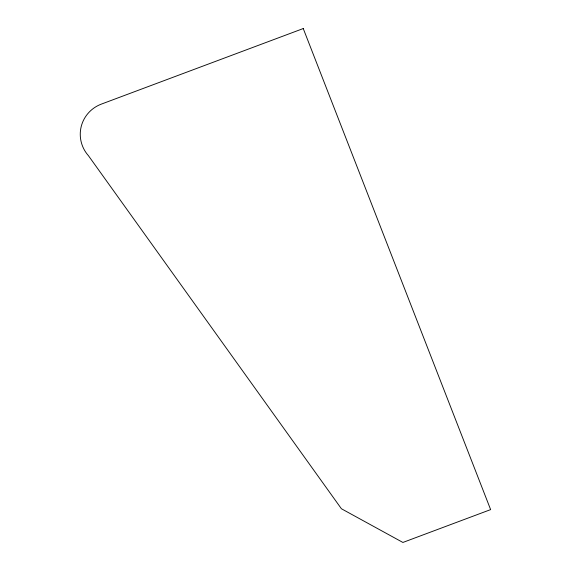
<?xml version="1.0" encoding="UTF-8"?>
<svg xmlns="http://www.w3.org/2000/svg" width="571" height="571" viewBox="0 0 571 571"><rect width="100%" height="100%" fill="white"/><g stroke="black" fill="none" stroke-linecap="round" stroke-linejoin="round"><path stroke-width="0.86" d="M303.244 28.55L101.388 104.1A32.94 32.404 6.6 0 0 88.426 155.676L341.408 508.747L402.898 542.45L490.632 509.61L303.244 28.55"/></g></svg>
